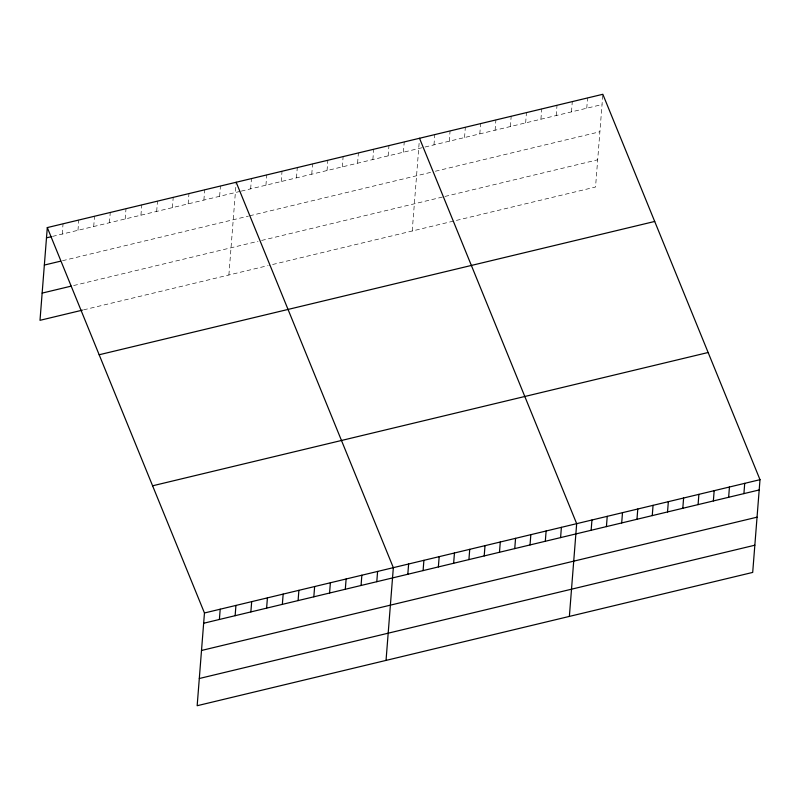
<?xml version="1.0" encoding="UTF-8"?>
<svg xmlns="http://www.w3.org/2000/svg" width="800" height="800" viewBox="0 0 800 800"><rect width="100%" height="100%" fill="white"/><g stroke="black" fill="none" stroke-linecap="round" stroke-linejoin="round"><path stroke-width="0.6" stroke-dasharray="4 3" d="M62.23 234.07L63.04 223.8M77.97 230.3L78.78 220.02M93.71 226.52L94.52 216.25M109.45 222.74L110.26 212.47M125.19 218.97L126 208.69M140.93 215.19L141.74 204.92M156.67 211.41L157.48 201.14M172.41 207.64L173.22 197.36M188.15 203.86L188.96 193.59M203.89 200.08L204.7 189.81M219.63 196.3L220.44 186.03M228.88 275L236.18 182.26M250.65 188.86L251.46 178.59M265.93 185.2L266.74 174.92M281.21 181.53L282.02 171.26M296.48 177.86L297.29 167.59M311.76 174.2L312.57 163.93M327.04 170.53L327.85 160.26M342.32 166.87L343.12 156.6M357.59 163.2L358.4 152.93M372.87 159.54L373.68 149.26M388.15 155.87L388.96 145.6M403.43 152.2L404.23 141.93M412.21 231.01L419.15 142.83M433.98 144.87L434.79 134.6M449.26 141.21L450.07 130.94M464.54 137.54L465.34 127.27M479.81 133.88L480.62 123.6M495.09 130.21L495.9 119.94M510.37 126.54L511.18 116.27M525.65 122.88L526.45 112.61M540.92 119.21L541.73 108.94M556.2 115.55L557.01 105.28M571.48 111.88L572.29 101.61M586.76 108.22L587.56 97.94M602.75 95.42L595.54 187.02L268.84 265.41M52.54 236.4L240.08 191.4M241.25 191.12L602.03 104.55M62.51 260.71L248.51 216.08M249.69 215.79L431.84 172.09M435.36 171.24L599.89 131.76M73.62 285.55L258.06 241.3M261.58 240.45L442.56 197.03M444.91 196.46L597.68 159.8M83.59 309.86L267.67 265.69"/><path stroke-width="1.2" d="M47.3 227.58L204.46 612.98L197.16 705.72L752.7 572.42L760 479.68L602.84 94.28L47.3 227.58L40 320.32L82.38 310.15M219.39 619.48L220.2 609.2M235.13 615.7L235.94 605.43M250.87 611.92L251.68 601.65M266.61 608.15L267.42 597.87M282.35 604.37L283.16 594.1M298.09 600.59L298.9 590.32M313.83 596.82L314.64 586.54M329.57 593.04L330.38 582.77M345.31 589.26L346.12 578.99M361.05 585.49L361.86 575.21M376.79 581.71L377.6 571.44M386.04 660.4L393.34 567.66L236.18 182.26M407.81 574.27L408.62 563.99M423.09 570.6L423.9 560.33M438.37 566.93L439.17 556.66M453.64 563.27L454.45 553M468.92 559.6L469.73 549.33M484.2 555.94L485.01 545.67M499.48 552.27L500.28 542M514.75 548.61L515.56 538.33M530.03 544.94L530.84 534.67M545.31 541.27L546.12 531M560.59 537.61L561.39 527.34M569.37 616.41L576.67 523.67L419.51 138.27M591.14 530.28L591.95 520.01M606.42 526.61L607.23 516.34M621.69 522.95L622.5 512.67M636.97 519.28L637.78 509.01M652.25 515.61L653.06 505.34M667.53 511.95L668.34 501.68M682.8 508.28L683.61 498.01M698.08 504.62L698.89 494.35M713.36 500.95L714.17 490.68M728.64 497.29L729.45 487.01M743.91 493.62L744.72 483.35M46.49 237.85L51.33 236.69M44.35 265.06L60.09 261.29M42.14 293.1L71.2 286.13M99.16 354.76L654.7 221.46M152.6 485.8L708.14 352.5M204.46 612.98L760 479.68M203.65 623.25L759.19 489.95M201.51 650.47L757.05 517.17M199.3 678.51L754.84 545.21"/></g></svg>
